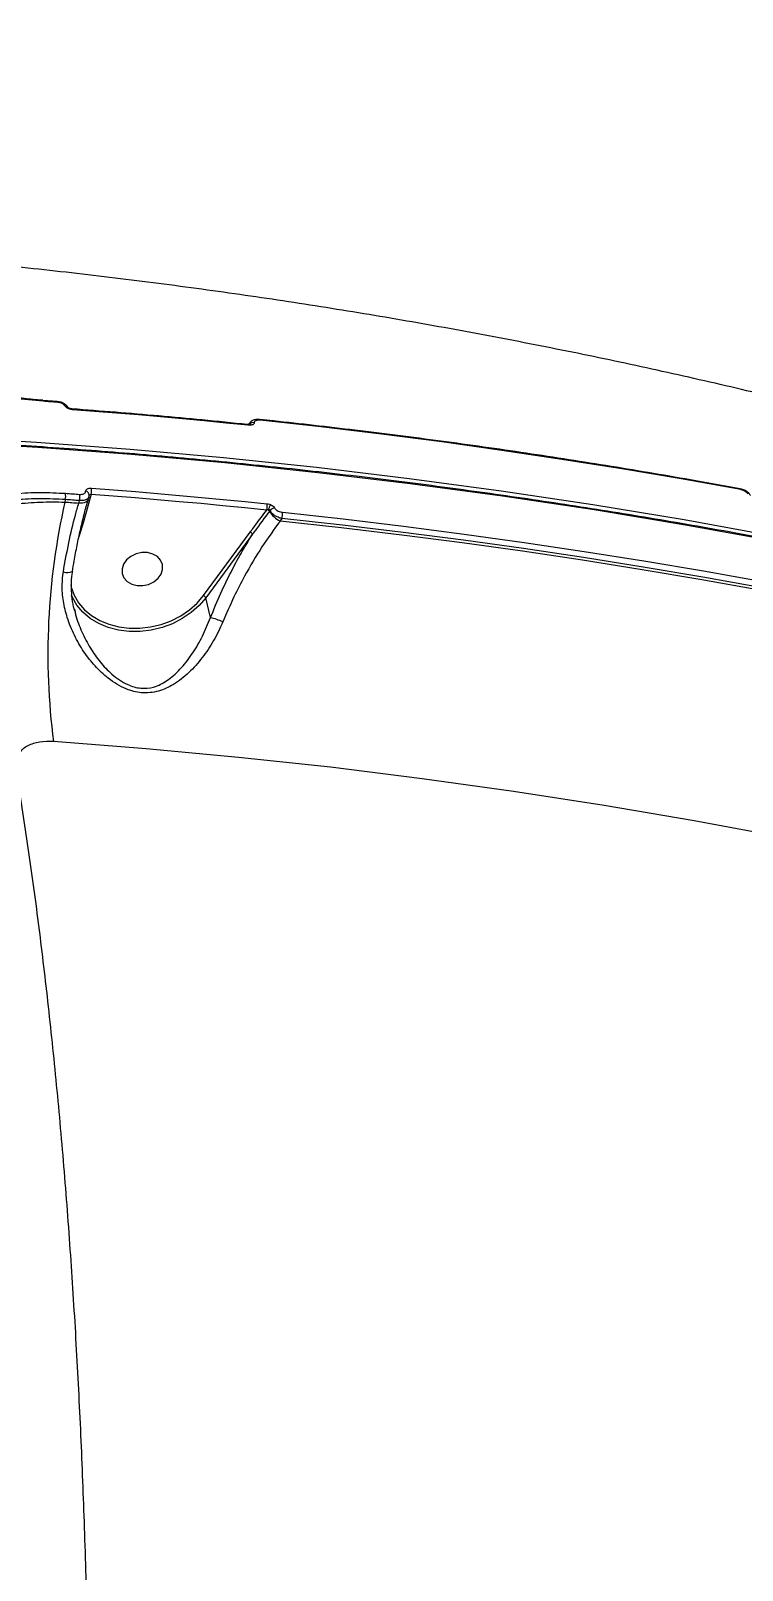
# Model space of a CAD drawing. Header units: millimetres. Extents: x -11024 to 8278, y -7837 to 5770.
# Drawn here: x 4435.4 to 4590.6, y -832 to -496.2 of the extents above; entities that cross this region are included whole.
import ezdxf

# ---------------------------------------------------------------- set-up
doc = ezdxf.new("R2010")
doc.units = ezdxf.units.MM
doc.layers.add('DIKOM_ОБЪЕКТ', color=7, linetype='Continuous')
doc.layers.add('DIKOM_РАЗМЕР_ОБЪЕКТА', color=7, linetype='Continuous')
doc.styles.add('style1', font='arial.ttf', dxfattribs={"width": 0.8})
doc.dimstyles.new('1-50', dxfattribs={"dimtxt": 300, "dimasz": 200, "dimexe": 100, "dimexo": 0, "dimgap": 100, "dimtad": 1, "dimtxsty": 'style1', "dimcen": 200, "dimclrd": 7, "dimclre": 7, "dimclrt": 7, "dimadec": 1, "dimazin": 2, "dimtfac": 1, "dimtmove": 0, "dimatfit": 2, "dimfxl": 0, "dimlwd": 25, "dimlwe": 18, "dimarcsym": 0})

# ---------------------------------------------------------------- blocks, each defined once
blk = doc.blocks.new('*D10')
at = {"layer": 'Defpoints', "color": 0, "transparency": 16777216}
for p in [(-7791.31, -186.83), (6174.94, -1432.98), (6174.94, -5371.27)]:
    blk.add_point(p, dxfattribs=at)
at = {"layer": 'DIKOM_РАЗМЕР_ОБЪЕКТА', "color": 7, "lineweight": 18, "transparency": 16777216}
for p, q in [((-7791.31, -186.83), (-7791.31, -5471.27)), ((6174.94, -1432.98), (6174.94, -5471.27))]:
    blk.add_line(p, q, dxfattribs=at)
at = {"layer": 'DIKOM_РАЗМЕР_ОБЪЕКТА', "color": 7, "lineweight": 25, "transparency": 16777216}
blk.add_line((-7591.31, -5371.27), (5974.94, -5371.27), dxfattribs=at)
at = {"layer": 'DIKOM_РАЗМЕР_ОБЪЕКТА', "color": 7, "transparency": 16777216}
for points in [[(-7591.31, -5337.93), (-7591.31, -5404.6), (-7791.31, -5371.27)], [(5974.94, -5337.93), (5974.94, -5404.6), (6174.94, -5371.27)]]:
    blk.add_solid(points, dxfattribs=at)
at = {"layer": 'DIKOM_РАЗМЕР_ОБЪЕКТА', "color": 7, "transparency": 16777216, "insert": (-1343.68, -5118.1), "char_height": 300, "attachment_point": 5, "style": 'style1'}
blk.add_mtext('14000', dxfattribs=at)

msp = doc.modelspace()

# ---------------------------------------------------------------- linework, layer by layer
at = {"layer": 'DIKOM_ОБЪЕКТ', "color": 7, "linetype": 'Continuous', "lineweight": 15}
for p, q in [((4437.985, -576.879), (4438.001, -576.877)), ((4441.112, -577.1), (4438.001, -576.877)), ((4483.038, -581.887), (4482.9, -582.071)), ((4483.188, -581.726), (4483.046, -581.92)), ((4483.046, -581.92), (4483.06, -581.901)), ((4483.065, -582.101), (4483.199, -581.728)), ((4448.125, -597.656), (4448.152, -597.512)), ((4448.566, -597.374), (4448.357, -598.088)), ((4442.916, -598.488), (4442.829, -599.022)), ((4445.869, -599.239), (4446.024, -598.71)), ((4448.357, -598.088), (4446.868, -603.304)), ((4447.912, -598.471), (4447.898, -598.513)), ((4447.912, -598.471), (4448.092, -597.856)), ((4487.599, -600.849), (4487.476, -601.015)), ((4446.868, -603.304), (4445.9, -606.603)), ((4490.202, -602.627), (4489.829, -603.133)), ((4473.072, -619.43), (4483.297, -605.559)), ((4483.785, -606.035), (4473.56, -619.905)), ((4474.603, -624.216), (4473.56, -619.905)), ((4444.927, -622.419), (4444.997, -622.74))]:
    msp.add_line(p, q, dxfattribs=at)
at = {"layer": 'DIKOM_ОБЪЕКТ', "color": 7, "linetype": 'Continuous', "lineweight": 15, "flags": 128}
for points in [[(4438.001, -576.877), (4438.002, -576.877), (4438.043, -576.899), (4438.08, -576.956), (4438.112, -577.046)], [(4441.223, -577.269), (4440.834, -577.241), (4440.446, -577.213), (4440.057, -577.185), (4439.668, -577.157), (4439.279, -577.129), (4438.89, -577.101), (4438.501, -577.074), (4438.112, -577.046)], [(4441.112, -577.1), (4441.112, -577.1), (4441.154, -577.121), (4441.191, -577.178), (4441.223, -577.269)], [(4444.369, -578.709), (4444.369, -578.709), (4444.411, -578.731), (4444.449, -578.79), (4444.481, -578.881)], [(4482.82, -582.279), (4478.043, -581.797), (4473.261, -581.332), (4468.475, -580.883), (4463.684, -580.45), (4458.889, -580.033), (4454.091, -579.633), (4449.288, -579.249), (4444.481, -578.881)], [(4374.914, -583.119), (4395.539, -583.767), (4416.111, -584.71), (4436.621, -585.949), (4457.064, -587.483), (4477.433, -589.312), (4497.723, -591.434), (4517.927, -593.85), (4538.039, -596.559), (4558.053, -599.559), (4577.963, -602.851), (4597.763, -606.432)], [(4482.958, -582.115), (4482.974, -582.057), (4483.046, -581.92)], [(4483.093, -582.096), (4483.105, -582.094), (4483.111, -582.093)], [(4590.3, -596.312), (4577.346, -593.986), (4564.344, -591.783), (4551.297, -589.706), (4538.206, -587.752), (4525.073, -585.924), (4511.899, -584.22), (4498.686, -582.642), (4485.437, -581.189)], [(4598.048, -607.613), (4578.248, -604.031), (4558.338, -600.74), (4538.324, -597.739), (4518.212, -595.031), (4498.008, -592.615), (4477.718, -590.492), (4457.349, -588.664), (4436.906, -587.13), (4416.396, -585.891), (4395.825, -584.948), (4375.199, -584.3)], [(4442.966, -597.118), (4443.355, -597.146), (4443.744, -597.173), (4444.132, -597.201), (4444.521, -597.229), (4444.91, -597.256), (4445.299, -597.284), (4445.688, -597.313), (4446.077, -597.341)], [(4486.875, -600.769), (4482.101, -600.288), (4477.323, -599.823), (4472.541, -599.374), (4467.754, -598.942), (4462.963, -598.525), (4458.168, -598.125), (4453.369, -597.742), (4448.566, -597.374)], [(4448.62, -596.001), (4453.427, -596.369), (4458.23, -596.753), (4463.029, -597.153), (4467.824, -597.57), (4472.615, -598.003), (4477.401, -598.452), (4482.183, -598.917), (4486.96, -599.399)], [(4442.829, -599.022), (4443.209, -599.048), (4443.589, -599.075), (4443.969, -599.102), (4444.349, -599.13), (4444.729, -599.157), (4445.109, -599.184), (4445.489, -599.212), (4445.869, -599.239)], [(4446.024, -598.71), (4445.635, -598.682), (4445.247, -598.654), (4444.858, -598.626), (4444.47, -598.598), (4444.081, -598.57), (4443.693, -598.543), (4443.304, -598.515), (4442.916, -598.488)], [(4447.898, -598.513), (4447.896, -598.517), (4447.777, -598.732), (4447.589, -598.917), (4447.336, -599.066), (4447.028, -599.176), (4446.673, -599.243), (4446.283, -599.264), (4445.869, -599.239)], [(4489.829, -603.133), (4503.095, -604.585), (4516.325, -606.164), (4529.515, -607.868), (4542.664, -609.698), (4555.772, -611.653), (4568.835, -613.733), (4581.852, -615.938), (4594.822, -618.268)], [(4594.978, -617.737), (4582.034, -615.413), (4569.044, -613.213), (4556.007, -611.137), (4542.927, -609.185), (4529.805, -607.358), (4516.642, -605.656), (4503.44, -604.079), (4490.202, -602.627)], [(4490.291, -601.261), (4503.54, -602.714), (4516.753, -604.292), (4529.927, -605.995), (4543.06, -607.824), (4556.151, -609.777), (4569.198, -611.855), (4582.199, -614.057), (4595.153, -616.384)], [(4463.822, -614.72), (4464.149, -613.697), (4464.119, -612.671), (4463.732, -611.724), (4463.021, -610.932), (4462.043, -610.361), (4460.877, -610.056), (4459.618, -610.042), (4458.368, -610.32), (4457.228, -610.868), (4456.29, -611.641), (4455.631, -612.577), (4455.304, -613.599), (4455.334, -614.626), (4455.721, -615.573), (4456.432, -616.365), (4457.41, -616.936), (4458.576, -617.241), (4459.835, -617.255), (4461.085, -616.977), (4462.225, -616.429), (4463.163, -615.656), (4463.822, -614.72)], [(4444.108, -617.113), (4444.219, -617.587), (4444.863, -619.36), (4445.832, -621.009), (4447.105, -622.496), (4448.654, -623.791), (4450.445, -624.863), (4452.439, -625.69), (4454.593, -626.253), (4456.859, -626.541), (4459.188, -626.547), (4461.528, -626.27), (4463.829, -625.718), (4466.041, -624.901), (4468.114, -623.838), (4470.004, -622.553), (4471.668, -621.072), (4473.072, -619.43)], [(4473.56, -619.905), (4472.113, -621.599), (4470.396, -623.126), (4468.447, -624.451), (4466.309, -625.547), (4464.029, -626.389), (4461.656, -626.959), (4459.242, -627.244), (4456.841, -627.238), (4454.504, -626.942), (4452.283, -626.36), (4450.226, -625.508), (4448.379, -624.402), (4446.782, -623.067), (4445.469, -621.533), (4444.47, -619.833), (4444.24, -619.309)], [(4599.744, -672.215), (4580.174, -668.557), (4560.489, -665.194), (4540.697, -662.126), (4520.803, -659.354), (4500.814, -656.879), (4480.736, -654.703), (4460.576, -652.825), (4440.339, -651.246)]]:
    msp.add_lwpolyline(points, dxfattribs=at)
at = {"layer": 'DIKOM_ОБЪЕКТ', "color": 7, "linetype": 'Continuous', "lineweight": 15}
for centre, radius, start, end in [((4442.915, -578.813), 0.742, 31.70398, 94.81206), ((4482.619, -582.289), 0.202, 2.88941, 65.01816), ((4483.899, -582.785), 1.079, 77.5936, 140.62288), ((4483.156, -582.584), 0.493, 42.25699, 95.19609), ((4485.239, -581.2), 0.199, 3.23643, 65.48163), ((4439.372, -597.672), 3.636, 347.04326, 8.7697), ((4442.514, -597.889), 3.604, 346.83745, 8.75582), ((4447.286, -597.532), 0.865, 1.31897, 85.85105), ((4445.089, -596.55), 3.573, 346.65779, 8.82754), ((4590.096, -596.33), 0.205, 5.10627, 67.36585), ((4589.153, -632.168), 150.032, 167.23636, 187.30569), ((4448.266, -598.542), 0.463, 78.64874, 124.58589), ((4483.687, -599.882), 3.309, 344.44215, 8.38904), ((4492.749, -602.491), 5.816, 150.02411, 162.19822), ((4486.739, -601.392), 0.828, 27.07799, 55.1434), ((4488.645, -601.639), 1.311, 90.78658, 142.95547), ((4446.785, -603.937), 0.639, 82.56306, 102.22969), ((4491.659, -598.733), 4.765, 208.60985, 247.40979), ((4487.021, -601.733), 3.304, 344.30763, 8.22401), ((4482.978, -606.376), 0.877, 22.92387, 68.63927), ((4443.289, -611.171), 3.197, 255.61276, 291.13887), ((4472.753, -620.246), 0.876, 22.89634, 68.6668), ((4469.186, -643.957), 20.471, 66.66359, 74.65462)]:
    msp.add_arc(centre, radius, start, end, dxfattribs=at)
for points, knots in [([(4842.755, -665.368), (4840.785, -664.382), (4833.377, -660.672), (4820.403, -654.441), (4803.784, -646.753), (4786.997, -639.328), (4770.049, -632.157), (4752.943, -625.245), (4735.685, -618.593), (4718.28, -612.204), (4700.732, -606.078), (4683.048, -600.219), (4665.232, -594.627), (4647.289, -589.304), (4629.226, -584.252), (4611.046, -579.472), (4592.756, -574.965), (4574.361, -570.733), (4555.867, -566.776), (4537.278, -563.096), (4518.6, -559.693), (4499.838, -556.568), (4480.999, -553.723), (4462.086, -551.156), (4443.107, -548.87), (4424.066, -546.862), (4404.966, -545.146), (4391.405, -544.099), (4384.209, -543.637), (4383.408, -543.586)], [0, 0, 0, 0, 0.01408198, 0.05295402, 0.09184868, 0.13078626, 0.1697653, 0.20878541, 0.24784357, 0.28693777, 0.32606785, 0.36523016, 0.40442475, 0.44364905, 0.48290142, 0.52218038, 0.56148405, 0.60081108, 0.64015972, 0.6795288, 0.7189162, 0.75832138, 0.79774238, 0.83717829, 0.87662821, 0.91609038, 0.95556353, 0.99504741, 1, 1, 1, 1]), ([(4438.112, -577.046), (4435.966, -576.853), (4431.674, -576.466), (4425.472, -575.391), (4419.642, -574.042), (4414.233, -572.472), (4409.013, -570.646), (4404.055, -568.578), (4399.414, -566.312), (4395.147, -563.884), (4391.334, -561.328), (4387.955, -558.688), (4386.144, -556.896), (4385.239, -556.001)], [0, 0, 0, 0, 0.1021817, 0.2043655, 0.2924893, 0.3808926, 0.4690122, 0.5574019, 0.6460754, 0.7344687, 0.8228812, 0.9115813, 1, 1, 1, 1]), ([(4437.99, -576.811), (4437.782, -576.8), (4436.284, -576.713), (4433.441, -576.399), (4429.485, -575.86), (4425.52, -575.152), (4421.587, -574.3), (4417.722, -573.306), (4413.958, -572.181), (4410.323, -570.937), (4406.849, -569.581), (4403.546, -568.13), (4400.409, -566.59), (4397.433, -564.963), (4394.632, -563.257), (4392.026, -561.485), (4389.647, -559.664), (4387.578, -557.893), (4386.44, -556.734), (4385.911, -556.195)], [0, 0, 0, 0, 0.010145, 0.0730968, 0.1363599, 0.1997601, 0.2630575, 0.326074, 0.3886658, 0.450739, 0.5122401, 0.5730268, 0.6337886, 0.6951509, 0.7570794, 0.8194919, 0.8822671, 0.9452485, 1, 1, 1, 1]), ([(4443.528, -578.424), (4443.51, -578.381), (4443.413, -578.147), (4443.036, -577.794), (4442.403, -577.397), (4441.705, -577.151), (4441.267, -577.133), (4441.117, -577.127)], [0, 0, 0, 0, 0.0513042, 0.2839649, 0.5554431, 0.8471508, 1, 1, 1, 1]), ([(4442.853, -578.073), (4442.785, -577.978), (4442.648, -577.788), (4442.266, -577.541), (4441.803, -577.359), (4441.438, -577.287), (4441.248, -577.271), (4441.223, -577.269)], [0, 0, 0, 0, 0.240712, 0.4813221, 0.722102, 0.9627829, 1, 1, 1, 1]), ([(4444.481, -578.881), (4444.455, -578.879), (4444.266, -578.863), (4443.901, -578.79), (4443.439, -578.606), (4443.057, -578.358), (4442.921, -578.168), (4442.853, -578.073)], [0, 0, 0, 0, 0.0372423, 0.2778725, 0.5186166, 0.7592541, 1, 1, 1, 1]), ([(4444.367, -578.706), (4444.331, -578.704), (4444.219, -578.697), (4444.009, -578.649), (4443.791, -578.57), (4443.634, -578.483), (4443.55, -578.422), (4443.524, -578.386), (4443.531, -578.398), (4443.532, -578.399)], [0, 0, 0, 0, 0.0946072, 0.2957429, 0.5043376, 0.6796227, 0.8301665, 0.9904257, 1, 1, 1, 1]), ([(4482.704, -582.106), (4479.394, -581.774), (4469.797, -580.811), (4457.016, -579.681), (4447.53, -578.952), (4444.369, -578.709)], [0, 0, 0, 0, 0.2597923, 0.7533017, 1, 1, 1, 1]), ([(4961.878, -737.642), (4959.219, -736.154), (4951.508, -731.841), (4938.596, -724.867), (4923.086, -716.793), (4907.388, -708.944), (4891.511, -701.315), (4875.456, -693.912), (4859.229, -686.736), (4842.833, -679.788), (4826.273, -673.07), (4809.554, -666.584), (4792.68, -660.332), (4775.654, -654.315), (4758.482, -648.535), (4741.169, -642.994), (4723.717, -637.692), (4706.133, -632.632), (4688.421, -627.814), (4670.585, -623.241), (4652.63, -618.912), (4634.56, -614.829), (4616.381, -610.994), (4598.097, -607.407), (4579.713, -604.069), (4561.234, -600.981), (4542.664, -598.144), (4524.009, -595.558), (4505.273, -593.225), (4486.461, -591.145), (4467.578, -589.318), (4448.629, -587.745), (4429.619, -586.425), (4410.553, -585.365), (4392.376, -584.582), (4380.539, -584.257), (4375.09, -584.107)], [0, 0, 0, 0, 0.0157717, 0.0457295, 0.0756873, 0.1056452, 0.1356032, 0.1655614, 0.1955193, 0.225478, 0.2554362, 0.2853946, 0.3153532, 0.3453123, 0.3752707, 0.4052294, 0.4351887, 0.4651475, 0.4951064, 0.525065, 0.5550241, 0.5849829, 0.6149419, 0.6449011, 0.6748603, 0.7048193, 0.7347786, 0.7647378, 0.7946969, 0.8246559, 0.8546151, 0.8845743, 0.9145336, 0.9444928, 0.9744521, 1, 1, 1, 1]), ([(4483.093, -582.096), (4483.058, -582.102), (4482.985, -582.115), (4482.838, -582.119), (4482.736, -582.107), (4482.703, -582.104)], [0, 0, 0, 0, 0.3738485, 0.797801, 1, 1, 1, 1]), ([(4483.52, -582.252), (4483.459, -582.264), (4483.248, -582.302), (4482.998, -582.288), (4482.82, -582.279)], [0, 0, 0, 0, 0.2878252, 1, 1, 1, 1]), ([(4483.143, -582.084), (4483.145, -582.083), (4483.151, -582.08), (4483.1, -582.098), (4483.036, -582.106), (4483.008, -582.109)], [0, 0, 0, 0, 0.2030065, 0.6433743, 1, 1, 1, 1]), ([(4485.322, -581.026), (4485.274, -581.019), (4484.913, -580.969), (4484.317, -581.027), (4483.63, -581.262), (4483.331, -581.578), (4483.195, -581.721)], [0, 0, 0, 0, 0.0581046, 0.434356, 0.7426672, 1, 1, 1, 1]), ([(4484.13, -581.732), (4484.113, -581.815), (4484.077, -581.982), (4483.845, -582.161), (4483.623, -582.224), (4483.52, -582.252)], [0, 0, 0, 0, 0.3509207, 0.7014263, 1, 1, 1, 1]), ([(4485.437, -581.189), (4485.261, -581.18), (4484.908, -581.162), (4484.482, -581.27), (4484.189, -581.462), (4484.15, -581.643), (4484.13, -581.732)], [0, 0, 0, 0, 0.2566128, 0.5136381, 0.7612577, 1, 1, 1, 1]), ([(4590.175, -596.141), (4586.95, -595.553), (4577.601, -593.848), (4562.052, -591.216), (4543.503, -588.33), (4524.866, -585.698), (4506.475, -583.36), (4493.276, -581.858), (4486.324, -581.125), (4485.321, -581.019)], [0, 0, 0, 0, 0.0934444, 0.2709485, 0.4484547, 0.6259593, 0.8034671, 0.9716299, 1, 1, 1, 1]), ([(4400.194, -617.845), (4400.657, -616.478), (4401.583, -613.745), (4403.843, -610.195), (4406.595, -607.115), (4409.762, -604.502), (4413.417, -602.234), (4417.539, -600.351), (4422.061, -598.858), (4426.922, -597.769), (4432.074, -597.116), (4437.434, -596.85), (4441.124, -597.029), (4442.966, -597.118)], [0, 0, 0, 0, 0.1009687, 0.2019357, 0.290337, 0.3790233, 0.4674228, 0.5561124, 0.6450873, 0.733779, 0.8224249, 0.9113526, 1, 1, 1, 1]), ([(4446.077, -597.341), (4446.239, -597.342), (4446.563, -597.346), (4446.966, -597.216), (4447.247, -597.003), (4447.339, -596.8), (4447.348, -596.684), (4447.349, -596.669)], [0, 0, 0, 0, 0.2404667, 0.4810669, 0.7218823, 0.9629099, 1, 1, 1, 1]), ([(4447.349, -596.669), (4447.35, -596.653), (4447.36, -596.537), (4447.451, -596.335), (4447.732, -596.123), (4448.134, -595.996), (4448.458, -596), (4448.62, -596.001)], [0, 0, 0, 0, 0.037297, 0.2782425, 0.5190651, 0.7596117, 1, 1, 1, 1]), ([(4448.065, -597.85), (4448.097, -597.786), (4448.152, -597.675), (4448.136, -597.553), (4448.129, -597.502)], [0, 0, 0, 0, 0.5783323, 1, 1, 1, 1]), ([(4448.566, -597.374), (4448.511, -597.378), (4448.4, -597.386), (4448.263, -597.444), (4448.168, -597.521), (4448.148, -597.585), (4448.139, -597.612)], [0, 0, 0, 0, 0.2666714, 0.5341868, 0.8020037, 1, 1, 1, 1]), ([(4592.448, -597.619), (4592.431, -597.579), (4592.333, -597.339), (4591.96, -596.959), (4591.318, -596.513), (4590.665, -596.227), (4590.282, -596.178), (4590.178, -596.165)], [0, 0, 0, 0, 0.0502473, 0.3003299, 0.5895932, 0.8884098, 1, 1, 1, 1]), ([(4591.884, -597.269), (4591.818, -597.17), (4591.685, -596.972), (4591.315, -596.692), (4590.869, -596.465), (4590.514, -596.354), (4590.328, -596.317), (4590.3, -596.312)], [0, 0, 0, 0, 0.239393, 0.4786866, 0.71797, 0.957765, 1, 1, 1, 1]), ([(4442.916, -598.488), (4441.112, -598.399), (4437.498, -598.221), (4432.248, -598.476), (4427.202, -599.111), (4422.439, -600.174), (4418.01, -601.633), (4413.971, -603.476), (4410.389, -605.696), (4407.286, -608.256), (4404.587, -611.274), (4402.372, -614.753), (4401.462, -617.434), (4401.007, -618.774)], [0, 0, 0, 0, 0.0886948, 0.1776663, 0.2663571, 0.3550647, 0.4440557, 0.5327615, 0.6211391, 0.7097994, 0.7981768, 0.8990867, 1, 1, 1, 1]), ([(4401.007, -618.774), (4401.453, -617.545), (4402.345, -615.086), (4404.581, -611.863), (4407.294, -609.056), (4410.383, -606.658), (4413.95, -604.537), (4417.973, -602.731), (4422.388, -601.252), (4427.136, -600.119), (4432.171, -599.366), (4437.412, -598.955), (4441.025, -598.999), (4442.829, -599.022)], [0, 0, 0, 0, 0.1033763, 0.2067501, 0.2946064, 0.3827344, 0.470591, 0.5587472, 0.6471784, 0.7353365, 0.8234664, 0.9118698, 1, 1, 1, 1]), ([(4442.495, -614.268), (4442.874, -612.136), (4443.644, -607.811), (4444.835, -602.839), (4445.619, -600.109), (4445.869, -599.239)], [0, 0, 0, 0, 0.3984804, 0.8085146, 1, 1, 1, 1]), ([(4444.47, -614.161), (4444.594, -613.399), (4444.91, -611.46), (4445.495, -608.433), (4446.209, -605.093), (4446.985, -601.909), (4447.561, -599.712), (4447.887, -598.645), (4447.924, -598.522)], [0, 0, 0, 0, 0.1352417, 0.343853, 0.5535176, 0.7634715, 0.9727361, 1, 1, 1, 1]), ([(4448.065, -597.85), (4448.027, -597.963), (4447.938, -598.232), (4447.49, -598.532), (4446.832, -598.733), (4446.293, -598.718), (4446.024, -598.71)], [0, 0, 0, 0, 0.1968134, 0.4646528, 0.7322561, 1, 1, 1, 1]), ([(4483.297, -605.559), (4483.456, -605.344), (4484.642, -603.744), (4485.839, -602.15), (4486.875, -600.769)], [0, 0, 0, 0, 0.13436052, 1, 1, 1, 1]), ([(4487.212, -600.713), (4487.132, -600.719), (4487.019, -600.729), (4486.907, -600.76), (4486.875, -600.769)], [0, 0, 0, 0, 0.7058038, 1, 1, 1, 1]), ([(4486.96, -599.399), (4487.033, -599.408), (4487.286, -599.439), (4487.535, -599.524), (4487.712, -599.585)], [0, 0, 0, 0, 0.2878052, 1, 1, 1, 1]), ([(4487.599, -600.849), (4487.58, -600.824), (4487.557, -600.793), (4487.481, -600.747), (4487.376, -600.715), (4487.266, -600.713), (4487.212, -600.713)], [0, 0, 0, 0, 0.2618674, 0.3210485, 0.6717885, 1, 1, 1, 1]), ([(4490.202, -602.627), (4490.12, -602.607), (4489.775, -602.525), (4489.165, -602.288), (4488.465, -601.866), (4487.899, -601.368), (4487.699, -601.022), (4487.599, -600.849)], [0, 0, 0, 0, 0.0749172, 0.3151615, 0.5451247, 0.7714874, 1, 1, 1, 1]), ([(4487.712, -599.585), (4487.835, -599.641), (4488.102, -599.764), (4488.44, -600.023), (4488.565, -600.226), (4488.627, -600.328)], [0, 0, 0, 0, 0.2986087, 0.6490361, 1, 1, 1, 1]), ([(4488.627, -600.328), (4488.689, -600.43), (4488.814, -600.634), (4489.175, -600.907), (4489.623, -601.122), (4490.015, -601.227), (4490.238, -601.254), (4490.291, -601.261)], [0, 0, 0, 0, 0.2249369, 0.4496002, 0.6803214, 0.9237358, 1, 1, 1, 1]), ([(4489.829, -603.133), (4488.481, -604.98), (4485.746, -608.727), (4482.4, -614.433), (4479.545, -619.951), (4478.085, -623.332), (4477.295, -625.161)], [0, 0, 0, 0, 0.2848629, 0.577751, 0.7715674, 1, 1, 1, 1]), ([(4487.476, -601.015), (4486.4, -602.463), (4485.164, -604.126), (4483.943, -605.816), (4483.785, -606.035)], [0, 0, 0, 0, 0.8707647, 1, 1, 1, 1]), ([(4474.603, -624.216), (4475.335, -622.432), (4476.812, -618.835), (4479.185, -614.011), (4481.518, -609.716), (4483.027, -607.266), (4483.785, -606.035)], [0, 0, 0, 0, 0.2794491, 0.5634179, 0.7807132, 1, 1, 1, 1]), ([(4477.295, -625.161), (4476.656, -626.55), (4475.379, -629.33), (4472.847, -633.037), (4469.965, -636.314), (4466.784, -638.819), (4463.844, -640.187), (4461.42, -640.65), (4459.042, -640.672), (4456.538, -640.027), (4454.157, -638.814), (4451.82, -637.184), (4449.349, -634.844), (4446.88, -631.671), (4444.817, -628.121), (4443.312, -624.39), (4442.43, -620.655), (4442.138, -617.288), (4442.387, -615.179), (4442.495, -614.268)], [0, 0, 0, 0, 0.0759085, 0.1519058, 0.2286334, 0.3051872, 0.3688618, 0.4016193, 0.4343314, 0.4904577, 0.5282367, 0.5660839, 0.6308781, 0.695771, 0.7645213, 0.8332295, 0.893682, 0.9540621, 1, 1, 1, 1]), ([(4444.979, -622.744), (4444.896, -622.448), (4444.605, -621.409), (4444.326, -619.539), (4444.224, -617.167), (4444.306, -615.35), (4444.517, -614.373), (4444.559, -614.176)], [0, 0, 0, 0, 0.1052695, 0.370298, 0.6485727, 0.929224, 1, 1, 1, 1]), ([(4444.997, -622.74), (4445.056, -623.024), (4445.384, -624.606), (4446.506, -627.371), (4448.282, -630.824), (4450.476, -633.937), (4452.63, -636.239), (4454.705, -637.865), (4456.773, -639.056), (4459.388, -639.808), (4461.462, -639.586), (4463.499, -638.956), (4465.705, -637.719), (4468.382, -635.191), (4470.819, -631.959), (4472.963, -628.3), (4474.052, -625.589), (4474.603, -624.216)], [0, 0, 0, 0, 0.0180716, 0.100697, 0.1850125, 0.2614741, 0.3394938, 0.3821907, 0.4259047, 0.4876659, 0.5486732, 0.559697, 0.6325188, 0.722441, 0.8153569, 0.9065231, 1, 1, 1, 1]), ([(4440.339, -651.246), (4439.308, -651.241), (4437.258, -651.231), (4434.652, -652.105), (4432.793, -653.551), (4431.913, -655.302), (4431.996, -656.537), (4432.031, -657.052)], [0, 0, 0, 0, 0.2180265, 0.4332478, 0.6437955, 0.8514413, 1, 1, 1, 1]), ([(4432.031, -657.052), (4432.858, -662.149), (4434.514, -672.346), (4436.767, -688.637), (4438.864, -705.757), (4440.773, -723.76), (4442.488, -742.582), (4443.97, -761.815), (4445.22, -781.381), (4446.243, -801.2), (4447.057, -821.593), (4447.65, -842.514), (4448.015, -863.901), (4448.144, -885.289), (4448.043, -906.604), (4447.722, -927.777), (4447.176, -949.147), (4446.399, -970.646), (4445.386, -992.202), (4444.163, -1013.354), (4442.737, -1034.037), (4441.122, -1054.202), (4439.294, -1074.163), (4437.251, -1093.842), (4434.995, -1113.163), (4432.576, -1131.718), (4430.004, -1149.46), (4427.297, -1166.362), (4424.413, -1182.684), (4421.356, -1198.342), (4418.134, -1213.271), (4415.048, -1226.153), (4412.144, -1237.258), (4410.338, -1243.473), (4409.434, -1246.583)], [0, 0, 0, 0, 0.0311785, 0.0623809, 0.0935594, 0.1256442, 0.1577552, 0.18984, 0.2210203, 0.2522244, 0.2834047, 0.3154898, 0.347601, 0.3796862, 0.4108891, 0.442116, 0.4733189, 0.5054257, 0.5375586, 0.5696654, 0.6009197, 0.6321979, 0.6634522, 0.6956102, 0.7277941, 0.759952, 0.7912842, 0.8226406, 0.853973, 0.8862091, 0.9184712, 0.9507073, 0.9753305, 1, 1, 1, 1])]:
    msp.add_open_spline(points, degree=3, knots=knots, dxfattribs=at)

# ---------------------------------------------------------------- dimensions: what is measured, and where the dimension line sits
at = {"layer": 'DIKOM_РАЗМЕР_ОБЪЕКТА'}
dim = msp.add_linear_dim(base=(6174.942, -5371.267), p1=(-7791.307, -186.829), p2=(6174.942, -1432.983), text='14000', dimstyle='1-50', dxfattribs=at)
dim.commit()
dim.dimension.update_dxf_attribs({"geometry": '*D10', "text_midpoint": (-1343.681, -5371.267), "dimtype": 160})

doc.saveas('drawing.dxf')
